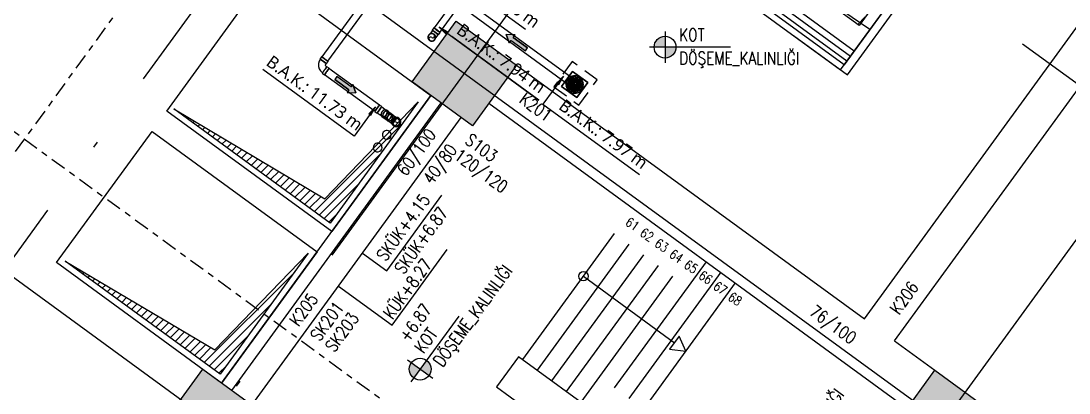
# Model space of a CAD drawing. Header units: millimetres. Extents: x 400382 to 401267, y 4543945 to 4544126.
# Drawn here: x 400719.53 to 400736.33, y 4544046.77 to 4544052.73 of the extents above; entities that cross this region are included whole.
import ezdxf
from ezdxf.enums import TextEntityAlignment as Align

# ---------------------------------------------------------------- set-up
doc = ezdxf.new("R2010")
doc.units = ezdxf.units.MM
for name, pattern in [('AKS', [3, 2.5, -0.25, 0, -0.25]), ('CENTER', [2, 1.25, -0.25, 0.25, -0.25]), ('CIZGI', [0.4, 0.25, -0.15]), ('DASHDOT2', [0.5, 0.25, -0.125, 0, -0.125]), ('HIDDEN', [0.375, 0.25, -0.125])]:
    doc.linetypes.add(name, pattern=pattern)
for name, color, linetype in [('aks prota', 2, 'AKS'), ('boşluk prota', 2, 'Continuous'), ('boşluk taraması prota', 252, 'Continuous'), ('kiriş boyutu prota', 6, 'Continuous'), ('kiriş prota', 6, 'Continuous'), ('kolon prota', 1, 'Continuous'), ('kolon tarama prota', 252, 'Continuous'), ('lkolon prota', 4, 'Continuous'), ('merdiven prota', 2, 'Continuous'), ('metraj prota', 2, 'Continuous'), ('not prota', 2, 'Continuous'), ('PRT-AL-TUNEL_EKSENI', 14, 'DASHDOT2'), ('PRT-MI-a_fit_drainage', 10, 'Continuous'), ('skesit prota', 7, 'Continuous'), ('st-s_level (kot)', 6, 'Continuous'), ('st-s_levelmark (kot işareti)', 4, 'Continuous'), ('st_s_not çizgisi', 4, 'CIZGI'), ('st_s_ölçü', 4, 'Continuous'), ('tkolon prota', 6, 'Continuous'), ('tnot prota', 4, 'Continuous')]:
    doc.layers.add(name, color=color, linetype=linetype)
doc.styles.add('OLCU', font='romanstw.shx')
doc.styles.add('Segoe UI Light_1', font='', dxfattribs={"height": 200})
doc.styles.add('TKIRIS', font='romanstw.shx')
doc.styles.add('tkolon', font='romanstw.shx')
doc.styles.add('TNOT', font='romanstw.shx', dxfattribs={"width": 0.8, "height": 250})
doc.styles.get('Segoe UI Light_1').set_extended_font_data('Segoe UI Light')

msp = doc.modelspace()

# ---------------------------------------------------------------- hatches: boundary and pattern name
at = {"layer": 'kolon tarama prota'}
h = msp.add_hatch(color=256, dxfattribs=at)
h.dxf.hatch_style = 1
h.paths.add_polyline_path([(400803.72632, 4544009.33707), (400715.93468, 4544073.28909), (400690.79298, 4544038.77523), (400692.00541, 4544037.89203), (400705.8401, 4544027.81608), (400705.82967, 4544017.50939), (400720.00495, 4544017.49169), (400733.14296, 4544007.9252), (400805.78903, 4544007.83448)])
h.paths.add_polyline_path([(400733.45489, 4544009.92483), (400720.72959, 4544019.1908), (400707.52936, 4544019.20728), (400707.54135, 4544028.80376), (400693.46935, 4544039.05249), (400716.49142, 4544070.65657), (400799.97638, 4544009.84175)], flags=16)
h.paths.add_polyline_path([(400750.0006, 4544017.95423), (400750.00216, 4544019.20424), (400747.90215, 4544019.20686), (400747.90058, 4544017.95685), (400746.43136, 4544017.95869), (400746.4411, 4544025.75874), (400750.64986, 4544025.75349), (400750.6483, 4544024.50348), (400752.74831, 4544024.50085), (400752.74935, 4544025.75086), (400762.30539, 4544025.73893), (400762.30436, 4544024.48873), (400764.03966, 4544024.48656), (400764.03148, 4544017.93671), (400761.73966, 4544017.93957), (400761.74122, 4544019.18958), (400759.64121, 4544019.1922), (400759.63964, 4544017.94219)], flags=0)
h.paths.add_polyline_path([(400750.30098, 4544018.25386), (400750.30254, 4544019.50387), (400747.60252, 4544019.50724), (400747.60096, 4544018.25723), (400746.73174, 4544018.25832), (400746.74073, 4544025.45836), (400750.34948, 4544025.45386), (400750.34792, 4544024.20385), (400753.04794, 4544024.20048), (400753.0495, 4544025.45049), (400762.00554, 4544025.4393), (400762.00398, 4544024.1891), (400763.73928, 4544024.18693), (400763.73185, 4544018.23709), (400762.04004, 4544018.2392), (400762.0416, 4544019.48921), (400759.34158, 4544019.49258), (400759.34002, 4544018.24257)], flags=0)
h.paths.add_polyline_path([(400728.48066, 4544057.22162), (400728.23818, 4544057.39825), (400729.41578, 4544059.01483), (400729.65826, 4544058.83819)], flags=0)
h = msp.add_hatch(color=256, dxfattribs=at)
h.dxf.hatch_style = 1
h.paths.add_polyline_path([(400726.50232, 4544052.72418), (400727.47226, 4544052.01762), (400726.76571, 4544051.04767), (400725.79576, 4544051.75423)])
for points in [[(400726.22963, 4544052.6252), (400726.33925, 4544052.52092), (400726.3625, 4544052.55284)], [(400727.30736, 4544052.50837), (400727.44791, 4544052.50253), (400727.41963, 4544052.46371), (400727.64834, 4544052.2971), (400727.61301, 4544052.24861), (400727.3843, 4544052.41521), (400727.35602, 4544052.37639)], [(400724.89664, 4544051.57666), (400724.7561, 4544051.58251), (400724.78438, 4544051.62133), (400724.55566, 4544051.78794), (400724.59099, 4544051.83643), (400724.8197, 4544051.66983), (400724.84798, 4544051.70865)], [(400728.22233, 4544051.84186), (400728.11805, 4544051.73225), (400728.14997, 4544051.70899)], [(400725.20915, 4544051.34902), (400725.10486, 4544051.23941), (400725.13679, 4544051.21615)]]:
    msp.add_hatch(color=256, dxfattribs=at).paths.add_polyline_path(points, flags=0)
h = msp.add_hatch(color=256, dxfattribs=at)
h.dxf.hatch_style = 1
h.paths.add_polyline_path([(400722.4396, 4544047.14699), (400723.40955, 4544046.44043), (400722.70299, 4544045.47048), (400721.73304, 4544046.17704)])
h = msp.add_hatch(color=256, dxfattribs=at)
h.dxf.hatch_style = 1
h.paths.add_polyline_path([(400734.18106, 4544047.13058), (400735.151, 4544046.42402), (400734.44444, 4544045.45408), (400733.4745, 4544046.16064)])
at = {"layer": 'st-s_levelmark (kot işareti)'}
h = msp.add_hatch(color=256, dxfattribs=at)
h.paths.add_polyline_path([(400729.85342, 4544052.48275, 0.41421356), (400729.6782, 4544052.30797), (400729.8532, 4544052.30775)])
h.paths.add_polyline_path([(400730.0282, 4544052.30753), (400729.8532, 4544052.30775), (400729.85298, 4544052.13275, 0.41421356)])
h = msp.add_hatch(color=256, dxfattribs=at)
h.paths.add_polyline_path([(400725.7844, 4544047.25164, 0.41421356), (400725.82281, 4544047.00715), (400725.92585, 4544047.1486)])
h.paths.add_polyline_path([(400726.02889, 4544047.29005), (400725.92585, 4544047.1486), (400726.0673, 4544047.04556, 0.41421356)])

# ---------------------------------------------------------------- linework, layer by layer
at = {"color": 253}
msp.add_lwpolyline([(400733.72739, 4544053.39743), (400732.72643, 4544052.02334)], dxfattribs=at)
at = {"color": 2}
msp.add_lwpolyline([(400728.54411, 4544051.73118), (400728.38245, 4544051.84894), (400728.26469, 4544051.68728), (400728.42635, 4544051.56952)], close=True, dxfattribs=at)
for points in [[(400728.42635, 4544051.56952), (400728.38245, 4544051.84894)], [(400728.26469, 4544051.68728), (400728.54411, 4544051.73118)]]:
    msp.add_lwpolyline(points, dxfattribs=at)
msp.add_circle((400728.4044, 4544051.70923), 0.07, dxfattribs=at)
at = {"layer": 'aks prota', "ltscale": 10}
for p, q in [((400789.82487, 4544005.8544), (400706.71276, 4544066.39761)), ((400706.79147, 4544024.64661), (400734.28841, 4544062.39367)), ((400778.08581, 4544005.86906), (400702.65004, 4544060.82042)), ((400714.47021, 4544019.05301), (400741.96715, 4544056.80008))]:
    msp.add_line(p, q, dxfattribs=at)
at = {"layer": 'boşluk prota', "ltscale": 0.05}
for p, q in [((400732.96419, 4544052.65652), (400724.02225, 4544059.1703)), ((400735.8014, 4544056.55137), (400732.96419, 4544052.65652)), ((400724.48538, 4544049.48826), (400721.9739, 4544051.31776)), ((400721.9739, 4544051.31776), (400724.3986, 4544049.87858)), ((400724.3986, 4544049.87858), (400725.89498, 4544051.43072)), ((400725.89498, 4544051.43072), (400724.48538, 4544049.48826)), ((400722.634, 4544047.45619), (400724.13038, 4544049.00833)), ((400724.13038, 4544049.00833), (400722.72079, 4544047.06587)), ((400722.72079, 4544047.06587), (400720.23527, 4544048.87645)), ((400720.23527, 4544048.87645), (400722.634, 4544047.45619))]:
    msp.add_line(p, q, dxfattribs=at)
at = {"layer": 'boşluk taraması prota', "linetype": 'Continuous', "ltscale": 2}
for p, q in [((400732.9424, 4544052.67239), (400733.06441, 4544052.7941)), ((400722.04717, 4544051.26439), (400722.05338, 4544051.27058)), ((400722.12512, 4544051.2076), (400722.13794, 4544051.22039)), ((400722.20307, 4544051.15082), (400722.2225, 4544051.1702)), ((400722.28102, 4544051.09404), (400722.30705, 4544051.12001)), ((400722.35896, 4544051.03726), (400722.39161, 4544051.06982)), ((400722.43691, 4544050.98048), (400722.47617, 4544051.01964)), ((400724.22974, 4544049.67448), (400725.64489, 4544051.0861)), ((400722.51486, 4544050.92369), (400722.56073, 4544050.96945)), ((400722.59281, 4544050.86691), (400722.64529, 4544050.91926)), ((400722.67076, 4544050.81013), (400722.72985, 4544050.86907)), ((400722.74871, 4544050.75335), (400722.8144, 4544050.81888)), ((400722.82666, 4544050.69656), (400722.89896, 4544050.76869)), ((400722.90461, 4544050.63978), (400722.98352, 4544050.7185)), ((400722.98256, 4544050.583), (400723.06808, 4544050.66831)), ((400723.06051, 4544050.52622), (400723.15264, 4544050.61812)), ((400723.13846, 4544050.46944), (400723.2372, 4544050.56793)), ((400723.2164, 4544050.41265), (400723.32175, 4544050.51774)), ((400724.30769, 4544049.6177), (400725.29134, 4544050.59889)), ((400723.29435, 4544050.35587), (400723.40631, 4544050.46755)), ((400723.3723, 4544050.29909), (400723.49087, 4544050.41736)), ((400723.45025, 4544050.24231), (400723.57543, 4544050.36717)), ((400723.5282, 4544050.18552), (400723.65999, 4544050.31698)), ((400723.60615, 4544050.12874), (400723.74454, 4544050.26679)), ((400723.6841, 4544050.07196), (400723.8291, 4544050.2166)), ((400723.76205, 4544050.01518), (400723.91366, 4544050.16641)), ((400723.84, 4544049.9584), (400723.99822, 4544050.11622)), ((400723.91795, 4544049.90161), (400724.08278, 4544050.06603)), ((400723.9959, 4544049.84483), (400724.16734, 4544050.01584)), ((400724.38564, 4544049.56092), (400724.93778, 4544050.11168)), ((400724.07385, 4544049.78805), (400724.25189, 4544049.96565)), ((400724.15179, 4544049.73127), (400724.33645, 4544049.91546)), ((400724.46359, 4544049.50414), (400724.58422, 4544049.62447)), ((400720.28257, 4544048.842), (400720.28663, 4544048.84604)), ((400720.36052, 4544048.78521), (400720.37126, 4544048.79593)), ((400720.43847, 4544048.72843), (400720.4559, 4544048.74582)), ((400720.51642, 4544048.67165), (400720.54054, 4544048.69571)), ((400720.59437, 4544048.61487), (400720.62517, 4544048.64559)), ((400722.46515, 4544047.25209), (400723.8803, 4544048.66371)), ((400720.67232, 4544048.55808), (400720.70981, 4544048.59548)), ((400720.75027, 4544048.5013), (400720.79444, 4544048.54537)), ((400720.82821, 4544048.44452), (400720.87908, 4544048.49526)), ((400720.90616, 4544048.38774), (400720.96372, 4544048.44515)), ((400720.98411, 4544048.33096), (400721.04835, 4544048.39503)), ((400721.06206, 4544048.27417), (400721.13299, 4544048.34492)), ((400721.14001, 4544048.21739), (400721.21762, 4544048.29481)), ((400721.21796, 4544048.16061), (400721.30226, 4544048.2447)), ((400721.29591, 4544048.10383), (400721.3869, 4544048.19459)), ((400721.37386, 4544048.04704), (400721.47153, 4544048.14447)), ((400722.5431, 4544047.19531), (400723.52674, 4544048.1765)), ((400721.45181, 4544047.99026), (400721.55617, 4544048.09436)), ((400721.52976, 4544047.93348), (400721.6408, 4544048.04425)), ((400721.60771, 4544047.8767), (400721.72544, 4544047.99414)), ((400721.68566, 4544047.81992), (400721.81007, 4544047.94402)), ((400721.7636, 4544047.76313), (400721.89471, 4544047.89391)), ((400721.84155, 4544047.70635), (400721.97935, 4544047.8438)), ((400721.9195, 4544047.64957), (400722.06398, 4544047.79369)), ((400721.99745, 4544047.59279), (400722.14862, 4544047.74358)), ((400722.0754, 4544047.536), (400722.23325, 4544047.69346)), ((400722.15335, 4544047.47922), (400722.31789, 4544047.64335)), ((400722.62105, 4544047.13853), (400723.17318, 4544047.68929)), ((400722.2313, 4544047.42244), (400722.40253, 4544047.59324)), ((400722.30925, 4544047.36566), (400722.48716, 4544047.54313)), ((400722.3872, 4544047.30888), (400722.5718, 4544047.49302)), ((400722.69899, 4544047.08175), (400722.81962, 4544047.20208))]:
    msp.add_line(p, q, dxfattribs=at)
at = {"layer": 'kiriş prota'}
for p, q in [((400723.58064, 4544058.56408), (400732.66859, 4544051.94395)), ((400732.66859, 4544051.94395), (400735.96587, 4544056.47036)), ((400732.77685, 4544051.86508), (400736.07413, 4544056.3915)), ((400733.04946, 4544047.9549), (400738.11313, 4544054.90618)), ((400733.53443, 4544047.60162), (400738.5981, 4544054.5529)), ((400721.86193, 4544051.27932), (400723.45172, 4544053.46176)), ((400723.45172, 4544053.46176), (400726.0989, 4544051.53342)), ((400731.91523, 4544052.49273), (400732.77685, 4544051.86508)), ((400727.47226, 4544052.01762), (400733.04946, 4544047.9549)), ((400722.74274, 4544046.92617), (400726.09889, 4544051.53341)), ((400726.0989, 4544051.53342), (400724.5091, 4544049.35098)), ((400722.90439, 4544046.80841), (400726.26055, 4544051.41565)), ((400727.02775, 4544051.4074), (400733.73654, 4544046.52036)), ((400724.5091, 4544049.35098), (400721.86193, 4544051.27932)), ((400723.22771, 4544046.57289), (400726.58387, 4544051.18013)), ((400720.09556, 4544048.8545), (400721.62644, 4544050.95605)), ((400721.62644, 4544050.95605), (400724.27258, 4544049.02629)), ((400724.27258, 4544049.02629), (400722.7417, 4544046.92474)), ((400722.7417, 4544046.92474), (400720.09556, 4544048.8545)), ((400733.53443, 4544047.60162), (400734.18106, 4544047.13058)), ((400727.5055, 4544047.34777), (400727.15222, 4544046.8628)), ((400729.72833, 4544045.72854), (400727.5055, 4544047.34777)), ((400727.15222, 4544046.8628), (400729.37506, 4544045.24357))]:
    msp.add_line(p, q, dxfattribs=at)
at = {"layer": 'kolon prota', "color": 1}
for p, q in [((400725.79576, 4544051.75423), (400726.50232, 4544052.72418)), ((400726.50232, 4544052.72418), (400727.47226, 4544052.01762)), ((400727.47226, 4544052.01762), (400726.76571, 4544051.04767)), ((400726.76571, 4544051.04767), (400725.79576, 4544051.75423)), ((400721.73304, 4544046.17704), (400722.4396, 4544047.14699)), ((400722.4396, 4544047.14699), (400723.40955, 4544046.44043)), ((400733.4745, 4544046.16064), (400734.18106, 4544047.13058)), ((400734.18106, 4544047.13058), (400735.151, 4544046.42402))]:
    msp.add_line(p, q, dxfattribs=at)
at = {"layer": 'kolon tarama prota'}
for p, q in [((400725.37494, 4544053.55757), (400724.35051, 4544052.15125)), ((400726.17776, 4544053.64363), (400727.61662, 4544052.59548)), ((400724.44589, 4544052.08177), (400725.47032, 4544053.48809)), ((400728.32366, 4544051.84104), (400726.69788, 4544053.02535)), ((400726.41585, 4544052.98104), (400726.14863, 4544052.61421)), ((400726.24401, 4544052.54473), (400726.51123, 4544052.91156)), ((400726.6284, 4544052.92997), (400728.25419, 4544051.74566)), ((400726.14479, 4544052.61701), (400726.11862, 4544052.58108)), ((400726.22168, 4544052.50601), (400726.24785, 4544052.54193)), ((400726.22963, 4544052.6252), (400726.33925, 4544052.52092)), ((400726.3625, 4544052.55284), (400726.22963, 4544052.6252)), ((400726.22963, 4544052.6252), (400727.83129, 4544051.45847)), ((400726.33925, 4544052.52092), (400726.3625, 4544052.55284)), ((400727.30736, 4544052.50837), (400727.35602, 4544052.37639)), ((400727.44791, 4544052.50253), (400727.30736, 4544052.50837)), ((400727.44791, 4544052.50253), (400727.30736, 4544052.50837)), ((400727.35602, 4544052.37639), (400727.30736, 4544052.50837)), ((400727.41963, 4544052.46371), (400727.44791, 4544052.50253)), ((400727.41963, 4544052.46371), (400727.44791, 4544052.50253)), ((400727.83129, 4544051.45847), (400726.43362, 4544052.4766)), ((400727.35602, 4544052.37639), (400727.3843, 4544052.41521)), ((400727.3843, 4544052.41521), (400727.35602, 4544052.37639)), ((400727.3843, 4544052.41521), (400727.61301, 4544052.24861)), ((400727.3843, 4544052.41521), (400727.61301, 4544052.24861)), ((400727.64834, 4544052.2971), (400727.41963, 4544052.46371)), ((400727.41963, 4544052.46371), (400727.64834, 4544052.2971)), ((400727.61301, 4544052.24861), (400727.64834, 4544052.2971)), ((400727.61301, 4544052.24861), (400727.64834, 4544052.2971)), ((400724.34667, 4544052.15405), (400724.3205, 4544052.11813)), ((400724.42356, 4544052.04305), (400724.44973, 4544052.07898)), ((400724.46709, 4544051.96845), (400724.43117, 4544051.99462)), ((400724.86905, 4544050.88215), (400723.40226, 4544051.95063)), ((400724.35609, 4544051.89155), (400724.39202, 4544051.86538)), ((400724.39482, 4544051.86923), (400725.20227, 4544051.28104)), ((400725.27174, 4544051.37642), (400724.4643, 4544051.9646)), ((400724.59099, 4544051.83643), (400724.55566, 4544051.78794)), ((400724.59099, 4544051.83643), (400724.55566, 4544051.78794)), ((400724.8197, 4544051.66983), (400724.59099, 4544051.83643)), ((400724.8197, 4544051.66983), (400724.59099, 4544051.83643)), ((400728.22233, 4544051.84186), (400727.8953, 4544051.39292)), ((400728.22233, 4544051.84186), (400728.11805, 4544051.73225)), ((400728.14997, 4544051.70899), (400728.22233, 4544051.84186)), ((400728.37148, 4544051.9188), (400728.19484, 4544051.67631)), ((400728.19484, 4544051.67631), (400728.37148, 4544051.9188)), ((400728.36239, 4544051.81871), (400728.32646, 4544051.84488)), ((400728.61397, 4544051.74216), (400728.37148, 4544051.9188)), ((400728.37148, 4544051.9188), (400728.61397, 4544051.74216)), ((400728.37148, 4544051.9188), (400728.37148, 4544051.9188)), ((400728.48274, 4544051.82526), (400728.47096, 4544051.80909)), ((400728.47096, 4544051.80909), (400728.48274, 4544051.82526)), ((400728.48274, 4544051.82526), (400728.48274, 4544051.82526)), ((400724.55566, 4544051.78794), (400724.78438, 4544051.62133)), ((400724.78438, 4544051.62133), (400724.55566, 4544051.78794)), ((400724.84798, 4544051.70865), (400724.8197, 4544051.66983)), ((400724.8197, 4544051.66983), (400724.84798, 4544051.70865)), ((400724.89664, 4544051.57666), (400724.84798, 4544051.70865)), ((400724.84798, 4544051.70865), (400724.89664, 4544051.57666)), ((400728.11805, 4544051.73225), (400728.14997, 4544051.70899)), ((400728.19484, 4544051.67631), (400728.43733, 4544051.49967)), ((400728.43733, 4544051.49967), (400728.19484, 4544051.67631)), ((400728.19484, 4544051.67631), (400728.19484, 4544051.67631)), ((400728.25139, 4544051.74182), (400728.28731, 4544051.71565)), ((400728.28837, 4544051.78757), (400728.30455, 4544051.77579)), ((400728.30455, 4544051.77579), (400728.28837, 4544051.78757)), ((400728.28837, 4544051.78757), (400728.28837, 4544051.78757)), ((400728.31044, 4544051.78387), (400728.29426, 4544051.79565)), ((400728.29426, 4544051.79565), (400728.31044, 4544051.78387)), ((400728.29426, 4544051.79565), (400728.29426, 4544051.79565)), ((400728.30455, 4544051.77579), (400728.30455, 4544051.77579)), ((400728.31044, 4544051.78387), (400728.31044, 4544051.78387)), ((400728.32478, 4544051.76105), (400728.34097, 4544051.74925)), ((400728.34097, 4544051.74925), (400728.32478, 4544051.76105)), ((400728.32478, 4544051.76105), (400728.32478, 4544051.76105)), ((400728.34686, 4544051.75734), (400728.33067, 4544051.76913)), ((400728.33067, 4544051.76913), (400728.34686, 4544051.75734)), ((400728.33067, 4544051.76913), (400728.33067, 4544051.76913)), ((400728.34097, 4544051.74925), (400728.34097, 4544051.74925)), ((400728.34686, 4544051.75734), (400728.34686, 4544051.75734)), ((400728.36125, 4544051.73448), (400728.37755, 4544051.72261)), ((400728.37755, 4544051.72261), (400728.36125, 4544051.73448)), ((400728.36125, 4544051.73448), (400728.36125, 4544051.73448)), ((400728.38344, 4544051.73069), (400728.36714, 4544051.74257)), ((400728.36714, 4544051.74257), (400728.38344, 4544051.73069)), ((400728.36714, 4544051.74257), (400728.36714, 4544051.74257)), ((400728.38294, 4544051.68827), (400728.37107, 4544051.67196)), ((400728.37107, 4544051.67196), (400728.38294, 4544051.68827)), ((400728.37107, 4544051.67196), (400728.37107, 4544051.67196)), ((400728.37755, 4544051.72261), (400728.37755, 4544051.72261)), ((400728.37915, 4544051.66608), (400728.39103, 4544051.68238)), ((400728.39103, 4544051.68238), (400728.37915, 4544051.66608)), ((400728.37915, 4544051.66608), (400728.37915, 4544051.66608)), ((400728.38294, 4544051.68827), (400728.38294, 4544051.68827)), ((400728.38344, 4544051.73069), (400728.38344, 4544051.73069)), ((400728.39103, 4544051.68238), (400728.39103, 4544051.68238)), ((400728.42965, 4544051.75239), (400728.41778, 4544051.73609)), ((400728.41778, 4544051.73609), (400728.42965, 4544051.75239)), ((400728.41778, 4544051.73609), (400728.41778, 4544051.73609)), ((400728.42537, 4544051.68777), (400728.44167, 4544051.6759)), ((400728.44167, 4544051.6759), (400728.42537, 4544051.68777)), ((400728.42537, 4544051.68777), (400728.42537, 4544051.68777)), ((400728.42586, 4544051.7302), (400728.43774, 4544051.7465)), ((400728.43774, 4544051.7465), (400728.42586, 4544051.7302)), ((400728.42586, 4544051.7302), (400728.42586, 4544051.7302)), ((400728.42965, 4544051.75239), (400728.42965, 4544051.75239)), ((400728.44756, 4544051.68398), (400728.43126, 4544051.69586)), ((400728.43126, 4544051.69586), (400728.44756, 4544051.68398)), ((400728.43126, 4544051.69586), (400728.43126, 4544051.69586)), ((400728.43733, 4544051.49967), (400728.61397, 4544051.74216)), ((400728.61397, 4544051.74216), (400728.43733, 4544051.49967)), ((400728.43774, 4544051.7465), (400728.43774, 4544051.7465)), ((400728.44167, 4544051.6759), (400728.44167, 4544051.6759)), ((400728.45622, 4544051.78886), (400728.44442, 4544051.77266)), ((400728.44442, 4544051.77266), (400728.45622, 4544051.78886)), ((400728.44442, 4544051.77266), (400728.44442, 4544051.77266)), ((400728.44756, 4544051.68398), (400728.44756, 4544051.68398)), ((400728.45251, 4544051.76677), (400728.4643, 4544051.78297)), ((400728.4643, 4544051.78297), (400728.45251, 4544051.76677)), ((400728.45251, 4544051.76677), (400728.45251, 4544051.76677)), ((400728.45622, 4544051.78886), (400728.45622, 4544051.78886)), ((400728.46195, 4544051.66113), (400728.47814, 4544051.64933)), ((400728.47814, 4544051.64933), (400728.46195, 4544051.66113)), ((400728.46195, 4544051.66113), (400728.46195, 4544051.66113)), ((400728.4643, 4544051.78297), (400728.4643, 4544051.78297)), ((400728.48403, 4544051.65742), (400728.46783, 4544051.66921)), ((400728.46783, 4544051.66921), (400728.48403, 4544051.65742)), ((400728.46783, 4544051.66921), (400728.46783, 4544051.66921)), ((400728.47096, 4544051.80909), (400728.47096, 4544051.80909)), ((400728.47904, 4544051.8032), (400728.49082, 4544051.81938)), ((400728.49082, 4544051.81938), (400728.47904, 4544051.8032)), ((400728.47904, 4544051.8032), (400728.47904, 4544051.8032)), ((400728.48403, 4544051.65742), (400728.48403, 4544051.65742)), ((400728.49082, 4544051.81938), (400728.49082, 4544051.81938)), ((400728.61397, 4544051.74216), (400728.61397, 4544051.74216)), ((400724.78438, 4544051.62133), (400724.7561, 4544051.58251)), ((400724.78438, 4544051.62133), (400724.7561, 4544051.58251)), ((400724.7561, 4544051.58251), (400724.89664, 4544051.57666)), ((400724.7561, 4544051.58251), (400724.89664, 4544051.57666)), ((400728.32977, 4544051.61527), (400728.31798, 4544051.59909)), ((400728.31798, 4544051.59909), (400728.32977, 4544051.61527)), ((400728.31798, 4544051.59909), (400728.31798, 4544051.59909)), ((400728.32607, 4544051.5932), (400728.33785, 4544051.60938)), ((400728.33785, 4544051.60938), (400728.32607, 4544051.5932)), ((400728.32607, 4544051.5932), (400728.32607, 4544051.5932)), ((400728.32977, 4544051.61527), (400728.32977, 4544051.61527)), ((400728.33785, 4544051.60938), (400728.33785, 4544051.60938)), ((400728.3563, 4544051.65169), (400728.3445, 4544051.6355)), ((400728.3445, 4544051.6355), (400728.3563, 4544051.65169)), ((400728.3445, 4544051.6355), (400728.3445, 4544051.6355)), ((400728.35259, 4544051.62961), (400728.36438, 4544051.6458)), ((400728.36438, 4544051.6458), (400728.35259, 4544051.62961)), ((400728.35259, 4544051.62961), (400728.35259, 4544051.62961)), ((400728.3563, 4544051.65169), (400728.3563, 4544051.65169)), ((400728.36438, 4544051.6458), (400728.36438, 4544051.6458)), ((400728.43733, 4544051.49967), (400728.43733, 4544051.49967)), ((400728.47814, 4544051.64933), (400728.47814, 4544051.64933)), ((400728.49837, 4544051.6346), (400728.51455, 4544051.62281)), ((400728.51455, 4544051.62281), (400728.49837, 4544051.6346)), ((400728.49837, 4544051.6346), (400728.49837, 4544051.6346)), ((400728.52044, 4544051.63089), (400728.50426, 4544051.64268)), ((400728.50426, 4544051.64268), (400728.52044, 4544051.63089)), ((400728.50426, 4544051.64268), (400728.50426, 4544051.64268)), ((400728.51455, 4544051.62281), (400728.51455, 4544051.62281)), ((400728.52044, 4544051.63089), (400728.52044, 4544051.63089)), ((400725.20915, 4544051.34902), (400724.86905, 4544050.88215)), ((400725.20915, 4544051.34902), (400725.10486, 4544051.23941)), ((400725.13679, 4544051.21615), (400725.20915, 4544051.34902)), ((400725.31047, 4544051.35409), (400725.27454, 4544051.38026)), ((400727.8953, 4544051.39292), (400729.44421, 4544050.26461)), ((400725.10486, 4544051.23941), (400725.13679, 4544051.21615)), ((400725.19947, 4544051.27719), (400725.23539, 4544051.25102)), ((400725.31208, 4544051.19516), (400725.33748, 4544051.17666)), ((400725.34027, 4544051.18051), (400725.382, 4544051.15009)), ((400725.41256, 4544051.27972), (400725.38715, 4544051.29823)), ((400725.4515, 4544051.24545), (400725.40977, 4544051.27587)), ((400725.47969, 4544051.2308), (400725.45429, 4544051.24931)), ((400725.54821, 4544051.17272), (400725.4758, 4544051.22546)), ((400725.49418, 4544051.08833), (400725.54467, 4544051.15763)), ((400725.37921, 4544051.14624), (400725.40462, 4544051.12774)), ((400725.4085, 4544051.13307), (400725.48091, 4544051.08033))]:
    msp.add_line(p, q, dxfattribs=at)
at = {"layer": 'kolon tarama prota', "flags": 128}
for points in [[(400726.12395, 4544052.5772), (400726.10615, 4544052.55276), (400726.0901, 4544052.53072), (400726.07732, 4544052.51317), (400726.06902, 4544052.50179), (400726.06601, 4544052.49765), (400726.066, 4544052.49764)], [(400726.15839, 4544052.43034), (400726.16117, 4544052.43416), (400726.16925, 4544052.44526), (400726.18187, 4544052.46257), (400726.19781, 4544052.48446), (400726.21557, 4544052.50884), (400726.21634, 4544052.5099)], [(400724.32583, 4544052.11424), (400724.30723, 4544052.08065), (400724.29742, 4544052.04353), (400724.29699, 4544052.00513), (400724.29792, 4544051.99833)], [(400724.29792, 4544051.99833), (400724.30855, 4544051.96144), (400724.3279, 4544051.92827), (400724.35478, 4544051.90085), (400724.35998, 4544051.89689)], [(400724.41082, 4544052.01619), (400724.41245, 4544052.03576), (400724.41822, 4544052.04694)], [(400724.42728, 4544051.98928), (400724.41461, 4544052.00428), (400724.41082, 4544052.01619)], [(400728.37075, 4544051.66304), (400728.36693, 4544051.66582), (400728.35584, 4544051.6739), (400728.33853, 4544051.68651), (400728.31664, 4544051.70246), (400728.29226, 4544051.72022), (400728.2912, 4544051.72099)], [(400728.37075, 4544051.66304), (400728.35518, 4544051.68019), (400728.3477, 4544051.70212), (400728.34953, 4544051.72522), (400728.35821, 4544051.74288)], [(400728.35821, 4544051.74288), (400728.37536, 4544051.75846), (400728.39729, 4544051.76594), (400728.42039, 4544051.7641), (400728.43805, 4544051.75543)], [(400728.3585, 4544051.81338), (400728.38294, 4544051.79557), (400728.40498, 4544051.77952), (400728.42252, 4544051.76674), (400728.43391, 4544051.75845), (400728.43805, 4544051.75543), (400728.43805, 4544051.75543)], [(400728.4506, 4544051.67558), (400728.43344, 4544051.66001), (400728.41151, 4544051.65253), (400728.38842, 4544051.65436), (400728.37075, 4544051.66304)], [(400728.43805, 4544051.75543), (400728.45363, 4544051.73827), (400728.46111, 4544051.71634), (400728.45927, 4544051.69325), (400728.4506, 4544051.67558)], [(400725.38326, 4544051.29289), (400725.36022, 4544051.30968), (400725.33337, 4544051.32924), (400725.30658, 4544051.34875)], [(400725.23928, 4544051.25636), (400725.26801, 4544051.23544), (400725.29465, 4544051.21603), (400725.31596, 4544051.2005)]]:
    msp.add_lwpolyline(points, dxfattribs=at)
at = {"layer": 'kolon tarama prota'}
for centre, radius, start, end in [((400726.1122, 4544052.46399), 0.06375, 53.928446, 233.928446), ((400726.1122, 4544052.46399), 0.06375, 53.928446, 233.928446), ((400726.11218, 4544052.46396), 0.059, 143.928434, 323.928434), ((400726.1122, 4544052.46399), 0.05715, 53.928446, 233.928446), ((400726.11218, 4544052.46396), 0.059, 323.928434, 143.928434), ((400726.1122, 4544052.46399), 0.06375, 233.928446, 53.928446), ((400726.1122, 4544052.46399), 0.06375, 233.928446, 53.928446), ((400726.1122, 4544052.46399), 0.05715, 233.928446, 53.928446), ((400726.12955, 4544052.4878), 0.0295, 233.928446, 53.928446), ((400726.09481, 4544052.44012), 0.0295, 53.928446, 233.928446), ((400728.4044, 4544051.70923), 0.14, 55.975172, 141.881715), ((400728.4044, 4544051.70923), 0.14, 55.975172, 141.881715), ((400728.4044, 4544051.70923), 0.12, 56.316469, 141.540425), ((400728.4044, 4544051.70923), 0.12, 56.316469, 141.540425), ((400728.4044, 4544051.70923), 0.14, 145.975169, 231.881729), ((400728.4044, 4544051.70923), 0.14, 145.975169, 231.881729), ((400728.4044, 4544051.70923), 0.12, 146.316483, 231.540435), ((400728.4044, 4544051.70923), 0.12, 146.316483, 231.540435), ((400728.4044, 4544051.70923), 0.1, 53.928446, 233.928446), ((400728.4044, 4544051.70923), 0.1, 53.928446, 233.928446), ((400728.4044, 4544051.70923), 0.095, 146.945402, 230.911471), ((400728.4044, 4544051.70923), 0.095, 146.945402, 230.911471), ((400728.4044, 4544051.70923), 0.09, 53.928446, 233.928446), ((400728.4044, 4544051.70923), 0.09, 53.928446, 233.928446), ((400728.4044, 4544051.70923), 0.075, 147.750986, 230.105881), ((400728.4044, 4544051.70923), 0.075, 147.750986, 230.105881), ((400728.4044, 4544051.70923), 0.095, 56.945413, 140.911487), ((400728.4044, 4544051.70923), 0.095, 56.945413, 140.911487), ((400728.4044, 4544051.70923), 0.06375, 143.928434, 323.928434), ((400728.4044, 4544051.70923), 0.06375, 143.928434, 323.928434), ((400728.4044, 4544051.70923), 0.059, 143.928434, 323.928434), ((400728.4044, 4544051.70923), 0.1, 233.928446, 53.928446), ((400728.4044, 4544051.70923), 0.1, 233.928446, 53.928446), ((400728.4044, 4544051.70923), 0.075, 57.750995, 140.105882), ((400728.4044, 4544051.70923), 0.075, 57.750995, 140.105882), ((400728.4044, 4544051.70923), 0.05715, 143.928434, 323.928434), ((400728.4044, 4544051.70923), 0.09, 233.928446, 53.928446), ((400728.4044, 4544051.70923), 0.09, 233.928446, 53.928446), ((400728.4044, 4544051.70923), 0.06375, 323.928434, 143.928434), ((400728.4044, 4544051.70923), 0.06375, 323.928434, 143.928434), ((400728.4044, 4544051.70923), 0.05, 53.928446, 233.928446), ((400728.4044, 4544051.70923), 0.05, 53.928446, 233.928446), ((400728.4044, 4544051.70923), 0.05, 149.667634, 228.189282), ((400728.4044, 4544051.70923), 0.05, 149.667634, 228.189282), ((400728.4044, 4544051.70923), 0.059, 323.928434, 143.928434), ((400728.38703, 4544051.68539), 0.0295, 53.928446, 233.928446), ((400728.4044, 4544051.70923), 0.05715, 323.928434, 143.928434), ((400728.4044, 4544051.70923), 0.075, 237.750995, 320.105882), ((400728.4044, 4544051.70923), 0.075, 237.750995, 320.105882), ((400728.4044, 4544051.70923), 0.05, 59.667629, 138.189275), ((400728.4044, 4544051.70923), 0.05, 59.667629, 138.189275), ((400728.4044, 4544051.70923), 0.03, 153.522525, 224.334368), ((400728.4044, 4544051.70923), 0.03, 153.522525, 224.334368), ((400728.4044, 4544051.70923), 0.05, 233.928446, 53.928446), ((400728.4044, 4544051.70923), 0.05, 233.928446, 53.928446), ((400728.4044, 4544051.70923), 0.05, 239.667629, 318.189275), ((400728.4044, 4544051.70923), 0.05, 239.667629, 318.189275), ((400728.4044, 4544051.70923), 0.03, 63.522519, 134.334375), ((400728.4044, 4544051.70923), 0.03, 63.522519, 134.334375), ((400728.4044, 4544051.70923), 0.03, 243.522519, 314.334375), ((400728.4044, 4544051.70923), 0.03, 243.522519, 314.334375), ((400728.42177, 4544051.73308), 0.0295, 233.928446, 53.928446), ((400728.4044, 4544051.70923), 0.03, 333.522525, 44.334368), ((400728.4044, 4544051.70923), 0.03, 333.522525, 44.334368), ((400728.4044, 4544051.70923), 0.05, 329.667634, 48.189282), ((400728.4044, 4544051.70923), 0.05, 329.667634, 48.189282), ((400728.4044, 4544051.70923), 0.075, 327.750986, 50.105881), ((400728.4044, 4544051.70923), 0.075, 327.750986, 50.105881), ((400728.4044, 4544051.70923), 0.095, 326.945402, 50.911471), ((400728.4044, 4544051.70923), 0.095, 326.945402, 50.911471), ((400728.4044, 4544051.70923), 0.12, 326.316483, 51.540435), ((400728.4044, 4544051.70923), 0.12, 326.316483, 51.540435), ((400728.4044, 4544051.70923), 0.14, 325.975169, 51.881729), ((400728.4044, 4544051.70923), 0.14, 325.975169, 51.881729), ((400728.4044, 4544051.70923), 0.14, 235.975172, 321.881715), ((400728.4044, 4544051.70923), 0.14, 235.975172, 321.881715), ((400728.4044, 4544051.70923), 0.12, 236.316469, 321.540425), ((400728.4044, 4544051.70923), 0.12, 236.316469, 321.540425), ((400728.4044, 4544051.70923), 0.095, 236.945413, 320.911487), ((400728.4044, 4544051.70923), 0.095, 236.945413, 320.911487), ((400725.54102, 4544051.10725), 0.07549, 143.928434, 323.928434), ((400725.54102, 4544051.10725), 0.07549, 143.928434, 323.928434), ((400725.54102, 4544051.10725), 0.072, 143.928434, 323.928434), ((400725.54102, 4544051.10725), 0.07549, 323.928434, 143.928434), ((400725.54102, 4544051.10725), 0.07549, 323.928434, 143.928434), ((400725.54102, 4544051.10725), 0.072, 323.928434, 143.928434), ((400725.54102, 4544051.10725), 0.06375, 323.928434, 143.928434), ((400725.54102, 4544051.10725), 0.06375, 323.928434, 143.928434), ((400725.54102, 4544051.10725), 0.059, 323.928434, 143.928434), ((400725.56222, 4544051.13634), 0.036, 233.928446, 53.928446), ((400725.54102, 4544051.10725), 0.06375, 143.928434, 323.928434), ((400725.54102, 4544051.10725), 0.06375, 143.928434, 323.928434), ((400725.54102, 4544051.10725), 0.059, 143.928434, 323.928434), ((400725.51983, 4544051.07815), 0.036, 53.928446, 233.928446), ((400725.3918, 4544050.9024), 0.07065, 143.928434, 323.928434), ((400725.3918, 4544050.9024), 0.07065, 323.928434, 143.928434), ((400725.2446, 4544050.70032), 0.07065, 143.928434, 323.928434), ((400725.2446, 4544050.70032), 0.07065, 323.928434, 143.928434)]:
    msp.add_arc(centre, radius, start, end, dxfattribs=at)
for centre, major_axis, ratio, start_param, end_param in [((400726.17015, 4544052.54355), (0.05153, -0.03754), 0.0099995, 1.57079633, 4.71238898), ((400726.17015, 4544052.54355), (0.04619, -0.03365), 0.0099995, 1.57079633, 4.71238898), ((400726.19632, 4544052.57947), (0.05153, -0.03754), 0.0099995, 1.57079633, 4.71238898), ((400726.19632, 4544052.57947), (0.04769, -0.03474), 0.0099995, 3.14159265, 4.71238898), ((400726.19632, 4544052.57947), (0.04769, -0.03474), 0.0099995, 1.57079633, 3.14159265), ((400726.17015, 4544052.54355), (0.05153, -0.03754), 0.0099995, 4.71238898, 7.85398163), ((400726.17015, 4544052.54355), (0.04619, -0.03365), 0.0099995, 4.71238898, 7.85398163), ((400726.19632, 4544052.57947), (0.05153, -0.03754), 0.0099995, 4.71238898, 7.85398163), ((400726.19632, 4544052.57947), (0.04769, -0.03474), 0.0099995, 4.71238898, 6.28318531), ((400726.19632, 4544052.57947), (0.04769, -0.03474), 0.0099995, 0, 1.57079633), ((400724.37203, 4544052.08059), (0.05153, -0.03754), 0.00997833, 0.00999917, 3.15159182), ((400724.37203, 4544052.08059), (0.05153, -0.03754), 0.00997833, 3.15159182, 6.29318448), ((400724.37203, 4544052.08059), (0.04619, -0.03365), 0.00997833, 0.00999917, 3.15159182), ((400724.37203, 4544052.08059), (0.04619, -0.03365), 0.00997833, 3.15159182, 6.29318448), ((400724.3982, 4544052.11651), (0.05153, -0.03754), 0.00997833, 0.00999917, 3.15159182), ((400724.3982, 4544052.11651), (0.05153, -0.03754), 0.00997833, 3.15159182, 6.29318448), ((400724.3982, 4544052.11651), (-0.04769, 0.03474), 0.00997975, 0, 1.57079633), ((400724.3982, 4544052.11651), (-0.04769, 0.03474), 0.00997975, 4.71238898, 6.28318531), ((400724.39363, 4544051.94309), (0.03754, 0.05153), 0.0099995, 6.27320731, 9.41479997), ((400724.39363, 4544051.94309), (0.03754, 0.05153), 0.0099995, 3.13161466, 6.27320731), ((400724.39363, 4544051.94309), (0.03365, 0.04619), 0.0099995, 6.27320731, 9.41479997), ((400724.39363, 4544051.94309), (0.03365, 0.04619), 0.0099995, 3.13161466, 6.27320731), ((400724.3982, 4544052.11651), (-0.04769, 0.03474), 0.00997975, 1.57079633, 3.14159265), ((400724.3982, 4544052.11651), (-0.04769, 0.03474), 0.00997975, 3.14159265, 4.71238898), ((400724.42956, 4544051.91691), (0.03754, 0.05153), 0.0099995, 6.27320731, 9.41479997), ((400724.42956, 4544051.91691), (0.03754, 0.05153), 0.0099995, 3.13161466, 6.27320731), ((400724.42956, 4544051.91691), (0.03474, 0.04769), 0.0099995, 1.57079633, 3.14159265), ((400724.42956, 4544051.91691), (0.03474, 0.04769), 0.0099995, 3.14159265, 4.71238898), ((400724.42956, 4544051.91691), (0.03474, 0.04769), 0.0099995, 0, 1.57079633), ((400724.42956, 4544051.91691), (0.03474, 0.04769), 0.0099995, 4.71238898, 6.28318531), ((400728.28892, 4544051.79335), (0.03754, 0.05153), 0.0099995, 4.71238898, 7.85398163), ((400728.28892, 4544051.79335), (0.03474, 0.04769), 0.0099995, 0, 1.57079633), ((400728.28892, 4544051.79335), (0.03474, 0.04769), 0.0099995, 4.71238898, 6.28318531), ((400728.32485, 4544051.76718), (0.03754, 0.05153), 0.0099995, 4.71238898, 7.85398163), ((400728.28892, 4544051.79335), (0.03754, 0.05153), 0.0099995, 1.57079633, 4.71238898), ((400728.28892, 4544051.79335), (0.03474, 0.04769), 0.0099995, 1.57079633, 3.14159265), ((400728.28892, 4544051.79335), (0.03474, 0.04769), 0.0099995, 3.14159265, 4.71238898), ((400728.32485, 4544051.76718), (0.03754, 0.05153), 0.0099995, 1.57079633, 4.71238898), ((400728.32485, 4544051.76718), (0.03365, 0.04619), 0.0099995, 1.57079633, 4.71238898), ((400728.32485, 4544051.76718), (0.03365, 0.04619), 0.0099995, 4.71238898, 7.85398163), ((400725.23701, 4544051.32873), (0.03754, 0.05153), 0.0099995, 1.57079633, 4.71238898), ((400725.23701, 4544051.32873), (0.03474, 0.04769), 0.0099995, 1.57079633, 3.14159265), ((400725.23701, 4544051.32873), (0.03474, 0.04769), 0.0099995, 3.14159265, 4.71238898), ((400725.23701, 4544051.32873), (0.03754, 0.05153), 0.0099995, 4.71238898, 7.85398163), ((400725.23701, 4544051.32873), (0.03474, 0.04769), 0.0099995, 0, 1.57079633), ((400725.23701, 4544051.32873), (0.03474, 0.04769), 0.0099995, 4.71238898, 6.28318531), ((400725.27293, 4544051.30256), (0.03754, 0.05153), 0.0099995, 4.71238898, 7.85398163), ((400725.27293, 4544051.30256), (0.03365, 0.04619), 0.0099995, 4.71238898, 7.85398163), ((400725.27293, 4544051.30256), (0.03754, 0.05153), 0.0099995, 1.57079633, 4.71238898), ((400725.27293, 4544051.30256), (0.03365, 0.04619), 0.0099995, 1.57079633, 4.71238898), ((400725.34961, 4544051.2467), (0.03754, 0.05153), 0.70710678, 1.57079633, 4.71238898), ((400725.34961, 4544051.2467), (0.03365, 0.04619), 0.70710678, 1.57079633, 4.71238898), ((400725.34961, 4544051.2467), (0.03754, 0.05153), 0.70710678, 4.71238898, 7.85398163), ((400725.34961, 4544051.2467), (0.03365, 0.04619), 0.70710678, 4.71238898, 7.85398163), ((400725.37502, 4544051.22819), (0.03754, 0.05153), 0.70710678, 1.57079633, 4.71238898), ((400725.37502, 4544051.22819), (0.03475, 0.04768), 0.70710677, 1.57079633, 3.14159265), ((400725.37502, 4544051.22819), (0.03754, 0.05153), 0.70710678, 4.71238898, 7.85398163), ((400725.37502, 4544051.22819), (0.03475, 0.04768), 0.70710677, 3.14159265, 4.71238898), ((400725.37502, 4544051.22819), (0.03475, 0.04768), 0.70710677, 0, 1.57079633), ((400725.41675, 4544051.19777), (0.03754, 0.05153), 0.70710678, 1.57079633, 4.71238898), ((400725.41675, 4544051.19777), (0.03475, 0.04768), 0.70710677, 1.57079633, 3.14159265), ((400725.41675, 4544051.19777), (0.03754, 0.05153), 0.70710678, 4.71238898, 7.85398163), ((400725.41675, 4544051.19777), (0.03475, 0.04768), 0.70710677, 3.14159265, 4.71238898), ((400725.41675, 4544051.19777), (0.03475, 0.04768), 0.70710677, 0, 1.57079633), ((400725.44215, 4544051.17927), (0.03754, 0.05153), 0.70710678, 1.57079633, 4.71238898), ((400725.44215, 4544051.17927), (0.03365, 0.04619), 0.70710678, 1.57079633, 4.71238898), ((400725.44215, 4544051.17927), (0.03754, 0.05153), 0.70710678, 4.71238898, 7.85398163), ((400725.37502, 4544051.22819), (0.03475, 0.04768), 0.70710677, 4.71238898, 6.28318531), ((400725.44215, 4544051.17927), (0.03365, 0.04619), 0.70710678, 4.71238898, 7.85398163), ((400725.41675, 4544051.19777), (0.03475, 0.04768), 0.70710677, 4.71238898, 6.28318531), ((400725.54102, 4544051.10725), (0.03365, 0.04619), 0.70710678, 0.72256117, 1.57079633), ((400725.54102, 4544051.10725), (0.03365, 0.04619), 0.70710678, 1.57079633, 2.41903149)]:
    msp.add_ellipse(centre, major_axis=major_axis, ratio=ratio, start_param=start_param, end_param=end_param, dxfattribs=at)
at = {"layer": 'merdiven prota', "linetype": 'HIDDEN', "ltscale": 10}
for p, q in [((400727.57086, 4544047.30016), (400729.33726, 4544049.72502)), ((400727.80527, 4544047.12941), (400729.57167, 4544049.55427)), ((400728.03967, 4544046.95866), (400729.80607, 4544049.38352)), ((400728.27407, 4544046.7879), (400730.04047, 4544049.21277)), ((400728.50848, 4544046.61715), (400730.27488, 4544049.04202)), ((400730.5108, 4544048.87016), (400728.74286, 4544046.44642)), ((400730.74521, 4544048.6994), (400728.97726, 4544046.27567)), ((400730.97961, 4544048.52865), (400729.21167, 4544046.10491))]:
    msp.add_line(p, q, dxfattribs=at)
at = {"layer": 'metraj prota', "color": 4}
msp.add_lwpolyline([(400728.54386, 4544048.63586), (400730.00297, 4544047.57154)], dxfattribs=at)
msp.add_lwpolyline([(400730.18475, 4544047.43895), (400730.07952, 4544047.67649), (400729.92641, 4544047.46659)], close=True, dxfattribs=at)
msp.add_circle((400728.54386, 4544048.63586), 0.075, dxfattribs=at)
at = {"layer": 'not prota', "ltscale": 0.1}
for p, q in [((400725.39182, 4544048.72217), (400726.27502, 4544049.9346)), ((400725.00083, 4544049.00699), (400725.39182, 4544048.72217)), ((400725.47525, 4544047.85119), (400726.35845, 4544049.06363)), ((400724.61525, 4544048.47766), (400725.47525, 4544047.85119))]:
    msp.add_line(p, q, dxfattribs=at)
at = {"layer": 'PRT-AL-TUNEL_EKSENI', "ltscale": 10}
for p, q in [((400799.43729, 4544005.84239), (400710.03948, 4544070.96443)), ((400703.47229, 4544027.06447), (400730.96923, 4544064.81154))]:
    msp.add_line(p, q, dxfattribs=at)
at = {"layer": 'PRT-MI-a_fit_drainage', "color": 2, "linetype": 'CIZGI'}
for p, q in [((400728.36276, 4544052.07666), (400728.06836, 4544051.67251)), ((400728.7669, 4544051.78226), (400728.36276, 4544052.07666)), ((400728.06836, 4544051.67251), (400728.4725, 4544051.37812)), ((400728.4725, 4544051.37812), (400728.7669, 4544051.78226))]:
    msp.add_line(p, q, dxfattribs=at)
at = {"layer": 'skesit prota', "linetype": 'CENTER', "ltscale": 0.2}
for p, q in [((400732.85924, 4544069.06518), (400703.88147, 4544029.28528)), ((400702.23926, 4544063.46816), (400738.97047, 4544036.71122))]:
    msp.add_line(p, q, dxfattribs=at)
at = {"layer": 'st-s_levelmark (kot işareti)'}
for p, q in [((400729.85351, 4544052.55775), (400729.85289, 4544052.05774)), ((400730.90321, 4544052.30644), (400729.6032, 4544052.30806)), ((400726.54409, 4544047.9973), (400725.77865, 4544046.94653)), ((400725.72378, 4544047.2958), (400726.12792, 4544047.0014))]:
    msp.add_line(p, q, dxfattribs=at)
for centre in [(400729.8532, 4544052.30775), (400725.92585, 4544047.1486)]:
    msp.add_circle(centre, 0.175, dxfattribs=at)
at = {"layer": 'st_s_ölçü', "color": 252, "ltscale": 0.1}
for points in [[(400722.90276, 4544059.39283), (400732.82799, 4544052.16277)], [(400732.88835, 4544052.24562), (400722.96311, 4544059.47568)], [(400733.13859, 4544052.58914), (400722.97381, 4544059.49036)], [(400732.72643, 4544052.02334), (400722.80119, 4544059.2534)], [(400732.77059, 4544052.08396), (400722.84535, 4544059.31402)]]:
    msp.add_lwpolyline(points, dxfattribs=at)

# ---------------------------------------------------------------- texts
at = {"layer": 'kiriş boyutu prota', "ltscale": 0.05, "style": 'TKIRIS', "width": 0.8}
for s, rotation, p in [('60/100', 53.928447, (400726.11424, 4544050.96256)), ('40/80', 53.928447, (400726.44869, 4544050.71893)), ('76/100', 323.928447, (400732.88704, 4544047.61716))]:
    msp.add_text(s, height=0.200002, rotation=rotation, dxfattribs=at).set_placement(p, align=Align.MIDDLE_RIGHT)
at = {"layer": 'kiriş prota', "ltscale": 0.05, "style": 'TKIRIS', "width": 0.8}
for s, rotation, p in [('K201', 323.928447, (400727.55704, 4544051.51048)), ('K206', 53.928447, (400733.52404, 4544048.0672)), ('K205', 53.928447, (400723.89501, 4544047.87929)), ('SK201', 53.928447, (400724.22946, 4544047.63566)), ('SK203', 53.928447, (400724.46793, 4544047.46194))]:
    msp.add_text(s, height=0.200002, rotation=rotation, dxfattribs=at).set_placement(p, align=Align.MIDDLE_LEFT)
at = {"layer": 'kolon tarama prota', "style": 'Segoe UI Light_1'}
for s, p in [('B.A.K.: 11.76 m', (400726.28049, 4544053.67511)), ('B.A.K.: 7.94 m', (400726.4919, 4544052.54047)), ('B.A.K.: 11.73 m', (400723.44022, 4544052.0293)), ('B.A.K.: 7.97 m', (400728.13178, 4544051.32698))]:
    msp.add_text(s, height=0.2000015, rotation=323.928434, dxfattribs=at).set_placement(p)
at = {"layer": 'lkolon prota', "style": 'tkolon', "width": 0.8}
msp.add_text('120/120', height=0.200002, rotation=323.928447, dxfattribs=at).set_placement((400726.45258, 4544050.53216))
at = {"layer": 'st-s_level (kot)', "color": 6, "style": 'OLCU', "width": 0.8}
for tag, p, rotation in [('KOT', (400730.08002, 4544052.40526), 359.928449), ('DÖŞEME_KALINLIĞI', (400730.07956, 4544052.03116), 359.928449), ('DÖŞEME_KALINLIĞI', (400726.28266, 4544047.16915), 53.928445), ('+6.87', (400725.73484, 4544047.56822), 53.928447), ('KOT', (400725.98028, 4544047.38942), 53.928445), ('DÖŞEME_KALINLIĞI', (400731.60237, 4544045.18739), 53.928445)]:
    msp.add_attdef(tag, p, '', height=0.2, rotation=rotation, dxfattribs=at)
at = {"layer": 'st_s_not çizgisi', "ltscale": 0.05, "style": 'tkolon', "width": 0.8}
for s, p in [('61', (400729.24598, 4544049.53014)), ('62', (400729.48038, 4544049.35938)), ('63', (400729.71478, 4544049.18863)), ('64', (400729.95071, 4544049.01677)), ('65', (400730.18512, 4544048.84602)), ('66', (400730.41952, 4544048.67527)), ('67', (400730.65584, 4544048.50312)), ('68', (400730.89204, 4544048.33083))]:
    msp.add_text(s, height=0.150001, rotation=325.925864, dxfattribs=at).set_placement(p, align=Align.MIDDLE_LEFT)
at = {"layer": 'tkolon prota', "style": 'tkolon', "width": 0.8}
msp.add_text('S103', height=0.200002, rotation=323.928447, dxfattribs=at).set_placement((400726.62922, 4544050.77465))
at = {"layer": 'tnot prota', "style": 'TNOT', "width": 0.8}
for s, p in [('SKÜK+4.15', (400725.28905, 4544048.92076)), ('SKÜK+6.87', (400725.57724, 4544048.71082)), ('KÜK+8.27', (400725.4003, 4544047.9936))]:
    msp.add_text(s, height=0.200002, rotation=53.928444, dxfattribs=at).set_placement(p, align=Align.MIDDLE_LEFT)

doc.saveas('drawing.dxf')
